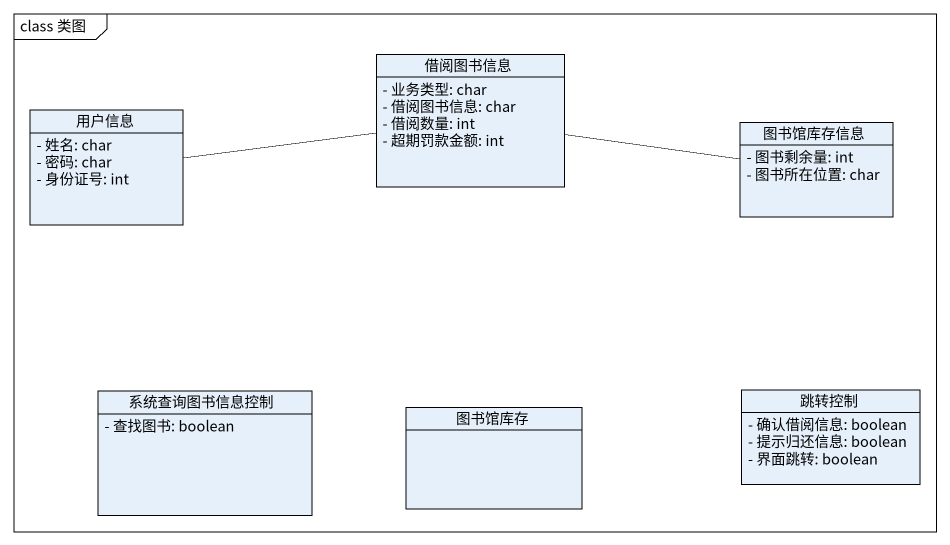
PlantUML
@startuml
mainframe class 类图
hide circle
hide empty members
skinparam classAttributeIconSize 0
class 用户信息 {
  - 姓名: char
  - 密码: char
  - 身份证号: int
}
class 借阅图书信息 {
  - 业务类型: char
  - 借阅图书信息: char
  - 借阅数量: int
  - 超期罚款金额: int
}
class 图书馆库存信息 {
  - 图书剩余量: int
  - 图书所在位置: char
}
class 系统查询图书信息控制 {
  - 查找图书: boolean
}
class 图书馆库存
class 跳转控制 {
  - 确认借阅信息: boolean
  - 提示归还信息: boolean
  - 界面跳转: boolean
}
用户信息 -right- 借阅图书信息
借阅图书信息 -right- 图书馆库存信息
@enduml
